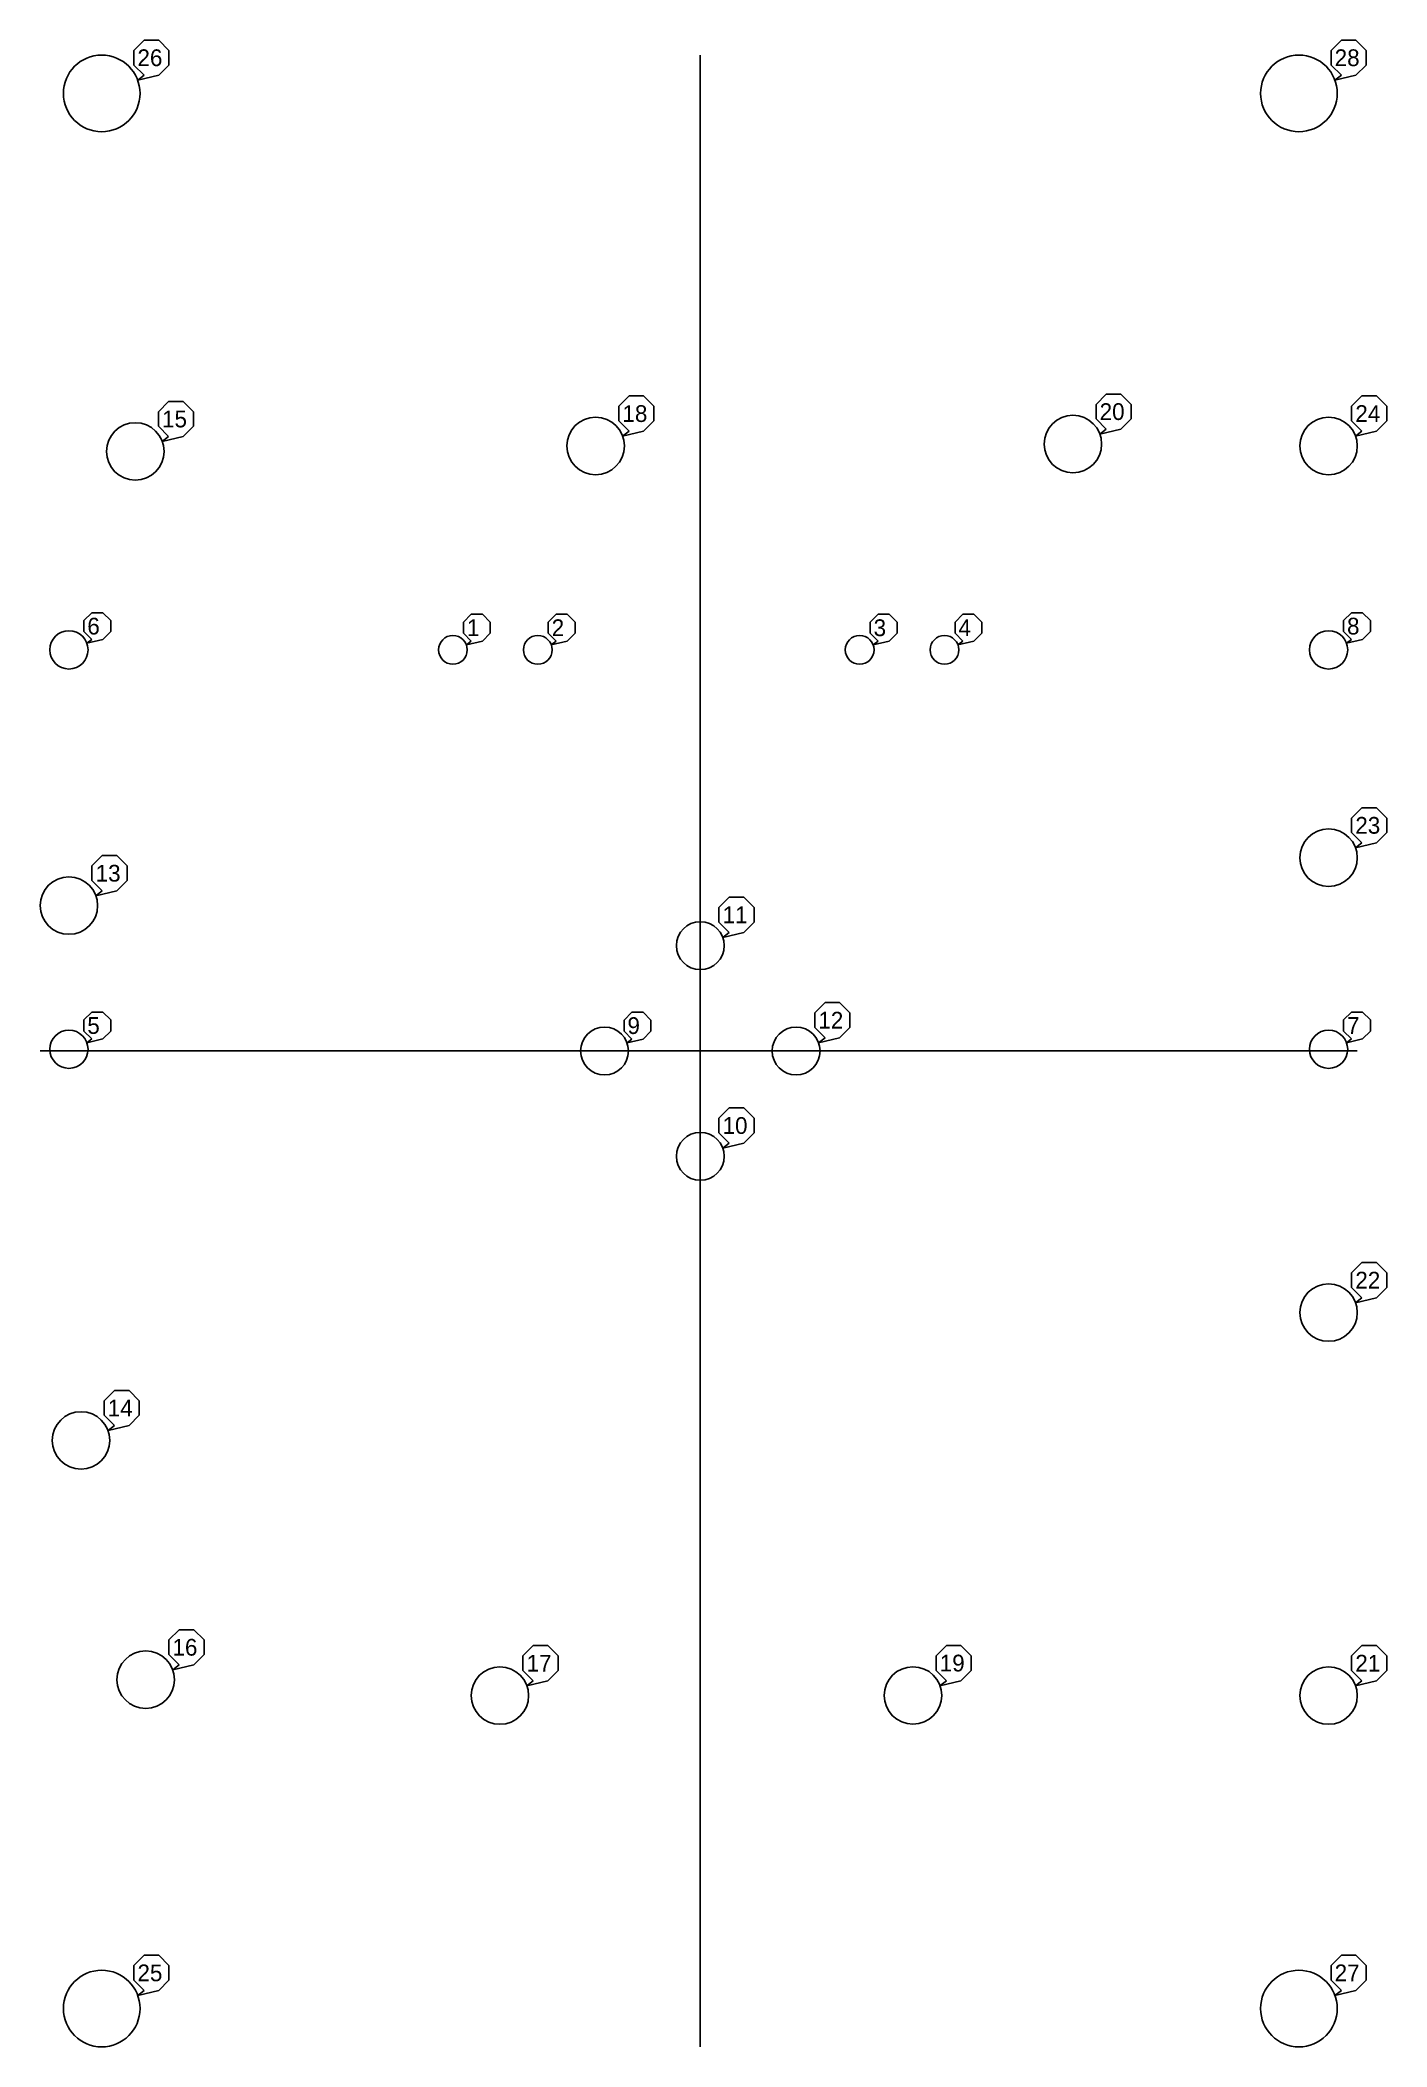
# Model space of a CAD drawing. Header units: metres. Extents: x -138 to 143, y -208 to 211.
import ezdxf

# ---------------------------------------------------------------- set-up
doc = ezdxf.new("R2010")
doc.units = ezdxf.units.M

msp = doc.modelspace()

# ---------------------------------------------------------------- linework, layer by layer
at = {"layer": 'Cerchi', "color": 102}
for p, q in [((0, 208), (0, -208)), ((-137.85, 0), (137.19, 0))]:
    msp.add_line(p, q, dxfattribs=at)
at = {"layer": 'Cerchi', "color": 152}
for centre, radius in [((-125, 200), 8), ((125, 200), 8), ((-117.99, 125.23, -5.86), 6), ((-21.86, 126.37, 9.35), 6), ((77.8, 126.77, -12.36), 6), ((131.19, 126.37, -6.33), 6), ((-131.85, 83.78, -16.54), 4), ((-51.66, 83.78, -15.78), 3), ((-33.94, 83.78, -3.65), 3), ((33.28, 83.78, -3.65), 3), ((50.99, 83.78, -15.78), 3), ((131.19, 83.78, -16.54), 4), ((131.19, 40.37, -12.36), 6), ((-131.85, 30.37, -12.36), 6), ((0, 22, -87.23), 5), ((-131.85, 0.37, -19.55), 4), ((-20, 0, -87.23), 5), ((20, 0, -87.23), 5), ((131.19, 0.37, -19.55), 4), ((0, -22, -87.23), 5), ((131.19, -54.63, -12.36), 6), ((-129.32, -81.34, -32.46), 6), ((-115.81, -131.31, -12.36), 6), ((-41.85, -134.63, -12.36), 6), ((44.4, -134.61, -25.43), 6), ((131.19, -134.63, 0.2), 6), ((-125, -200), 8), ((125, -200), 8)]:
    msp.add_circle(centre, radius, dxfattribs=at)
at = {"layer": 'Etichette', "color": 200}
for p, q in [((-118.3, 208.97), (-116.14, 211.13)), ((-116.14, 211.13), (-113.1, 211.13)), ((-113.1, 211.13), (-110.95, 208.97)), ((131.7, 208.97), (133.86, 211.13)), ((133.86, 211.13), (136.9, 211.13)), ((136.9, 211.13), (139.05, 208.97)), ((-118.3, 205.93), (-118.3, 208.97)), ((-116.14, 203.78), (-118.3, 205.93)), ((-110.95, 205.93), (-113.1, 203.78)), ((-110.95, 208.97), (-110.95, 205.93)), ((131.7, 205.93), (131.7, 208.97)), ((133.86, 203.78), (131.7, 205.93)), ((139.05, 205.93), (136.9, 203.78)), ((139.05, 208.97), (139.05, 205.93)), ((-117.48, 202.74), (-116.14, 203.78)), ((-113.1, 203.78), (-117.48, 202.74)), ((132.52, 202.74), (133.86, 203.78)), ((136.9, 203.78), (132.52, 202.74)), ((-113.17, 133.52, -5.86), (-111.02, 135.67, -5.86)), ((-111.02, 135.67, -5.86), (-107.97, 135.67, -5.86)), ((-107.97, 135.67, -5.86), (-105.82, 133.52, -5.86)), ((-17.03, 134.66, 9.35), (-14.88, 136.81, 9.35)), ((-17.03, 131.61, 9.35), (-17.03, 134.66, 9.35)), ((-14.88, 136.81, 9.35), (-11.83, 136.81, 9.35)), ((-11.83, 136.81, 9.35), (-9.68, 134.66, 9.35)), ((-9.68, 134.66, 9.35), (-9.68, 131.61, 9.35)), ((82.63, 135.06, -12.36), (84.78, 137.21, -12.36)), ((82.63, 132.01, -12.36), (82.63, 135.06, -12.36)), ((84.78, 137.21, -12.36), (87.82, 137.21, -12.36)), ((87.82, 137.21, -12.36), (89.98, 135.06, -12.36)), ((89.98, 135.06, -12.36), (89.98, 132.01, -12.36)), ((136.01, 134.66, -6.33), (138.17, 136.81, -6.33)), ((136.01, 131.61, -6.33), (136.01, 134.66, -6.33)), ((138.17, 136.81, -6.33), (141.21, 136.81, -6.33)), ((141.21, 136.81, -6.33), (143.36, 134.66, -6.33)), ((143.36, 134.66, -6.33), (143.36, 131.61, -6.33)), ((-113.17, 130.47, -5.86), (-113.17, 133.52, -5.86)), ((-111.02, 128.32, -5.86), (-113.17, 130.47, -5.86)), ((-105.82, 130.47, -5.86), (-107.97, 128.32, -5.86)), ((-105.82, 133.52, -5.86), (-105.82, 130.47, -5.86)), ((-14.88, 129.46, 9.35), (-17.03, 131.61, 9.35)), ((-9.68, 131.61, 9.35), (-11.83, 129.46, 9.35)), ((84.78, 129.86, -12.36), (82.63, 132.01, -12.36)), ((89.98, 132.01, -12.36), (87.82, 129.86, -12.36)), ((138.17, 129.46, -6.33), (136.01, 131.61, -6.33)), ((143.36, 131.61, -6.33), (141.21, 129.46, -6.33)), ((-112.35, 127.28, -5.86), (-111.02, 128.32, -5.86)), ((-107.97, 128.32, -5.86), (-112.35, 127.28, -5.86)), ((-16.22, 128.42, 9.35), (-14.88, 129.46, 9.35)), ((-11.83, 129.46, 9.35), (-16.22, 128.42, 9.35)), ((83.44, 128.82, -12.36), (84.78, 129.86, -12.36)), ((87.82, 129.86, -12.36), (83.44, 128.82, -12.36)), ((136.83, 128.42, -6.33), (138.17, 129.46, -6.33)), ((141.21, 129.46, -6.33), (136.83, 128.42, -6.33)), ((-128.72, 89.9, -16.54), (-127.08, 91.54, -16.54)), ((-128.72, 87.58, -16.54), (-128.72, 89.9, -16.54)), ((-127.08, 91.54, -16.54), (-124.76, 91.54, -16.54)), ((-124.76, 91.54, -16.54), (-123.12, 89.9, -16.54)), ((-123.12, 89.9, -16.54), (-123.12, 87.58, -16.54)), ((-49.46, 89.56, -15.78), (-47.82, 91.2, -15.78)), ((-49.46, 87.24, -15.78), (-49.46, 89.56, -15.78)), ((-47.82, 91.2, -15.78), (-45.5, 91.2, -15.78)), ((-45.5, 91.2, -15.78), (-43.86, 89.56, -15.78)), ((-43.86, 89.56, -15.78), (-43.86, 87.24, -15.78)), ((-31.74, 89.56, -3.65), (-30.1, 91.2, -3.65)), ((-31.74, 87.24, -3.65), (-31.74, 89.56, -3.65)), ((-30.1, 91.2, -3.65), (-27.78, 91.2, -3.65)), ((-27.78, 91.2, -3.65), (-26.14, 89.56, -3.65)), ((-26.14, 89.56, -3.65), (-26.14, 87.24, -3.65)), ((35.48, 89.56, -3.65), (37.12, 91.2, -3.65)), ((35.48, 87.24, -3.65), (35.48, 89.56, -3.65)), ((37.12, 91.2, -3.65), (39.44, 91.2, -3.65)), ((39.44, 91.2, -3.65), (41.08, 89.56, -3.65)), ((41.08, 89.56, -3.65), (41.08, 87.24, -3.65)), ((53.19, 89.56, -15.78), (54.83, 91.2, -15.78)), ((53.19, 87.24, -15.78), (53.19, 89.56, -15.78)), ((54.83, 91.2, -15.78), (57.15, 91.2, -15.78)), ((57.15, 91.2, -15.78), (58.79, 89.56, -15.78)), ((58.79, 89.56, -15.78), (58.79, 87.24, -15.78)), ((134.33, 89.9, -16.54), (135.97, 91.54, -16.54)), ((134.33, 87.58, -16.54), (134.33, 89.9, -16.54)), ((135.97, 91.54, -16.54), (138.29, 91.54, -16.54)), ((138.29, 91.54, -16.54), (139.93, 89.9, -16.54)), ((139.93, 89.9, -16.54), (139.93, 87.58, -16.54)), ((-127.08, 85.94, -16.54), (-128.72, 87.58, -16.54)), ((-128.1, 85.15, -16.54), (-127.08, 85.94, -16.54)), ((-124.76, 85.94, -16.54), (-128.1, 85.15, -16.54)), ((-123.12, 87.58, -16.54), (-124.76, 85.94, -16.54)), ((-47.82, 85.6, -15.78), (-49.46, 87.24, -15.78)), ((-48.84, 84.81, -15.78), (-47.82, 85.6, -15.78)), ((-45.5, 85.6, -15.78), (-48.84, 84.81, -15.78)), ((-43.86, 87.24, -15.78), (-45.5, 85.6, -15.78)), ((-30.1, 85.6, -3.65), (-31.74, 87.24, -3.65)), ((-31.12, 84.81, -3.65), (-30.1, 85.6, -3.65)), ((-27.78, 85.6, -3.65), (-31.12, 84.81, -3.65)), ((-26.14, 87.24, -3.65), (-27.78, 85.6, -3.65)), ((37.12, 85.6, -3.65), (35.48, 87.24, -3.65)), ((36.1, 84.81, -3.65), (37.12, 85.6, -3.65)), ((39.44, 85.6, -3.65), (36.1, 84.81, -3.65)), ((41.08, 87.24, -3.65), (39.44, 85.6, -3.65)), ((54.83, 85.6, -15.78), (53.19, 87.24, -15.78)), ((53.81, 84.81, -15.78), (54.83, 85.6, -15.78)), ((57.15, 85.6, -15.78), (53.81, 84.81, -15.78)), ((58.79, 87.24, -15.78), (57.15, 85.6, -15.78)), ((135.97, 85.94, -16.54), (134.33, 87.58, -16.54)), ((134.95, 85.15, -16.54), (135.97, 85.94, -16.54)), ((138.29, 85.94, -16.54), (134.95, 85.15, -16.54)), ((139.93, 87.58, -16.54), (138.29, 85.94, -16.54)), ((136.01, 48.66, -12.36), (138.17, 50.81, -12.36)), ((138.17, 50.81, -12.36), (141.21, 50.81, -12.36)), ((141.21, 50.81, -12.36), (143.36, 48.66, -12.36)), ((136.01, 45.61, -12.36), (136.01, 48.66, -12.36)), ((143.36, 48.66, -12.36), (143.36, 45.61, -12.36)), ((138.17, 43.46, -12.36), (136.01, 45.61, -12.36)), ((136.83, 42.42, -12.36), (138.17, 43.46, -12.36)), ((141.21, 43.46, -12.36), (136.83, 42.42, -12.36)), ((143.36, 45.61, -12.36), (141.21, 43.46, -12.36)), ((-127.03, 38.66, -12.36), (-124.88, 40.81, -12.36)), ((-127.03, 35.61, -12.36), (-127.03, 38.66, -12.36)), ((-124.88, 40.81, -12.36), (-121.83, 40.81, -12.36)), ((-121.83, 40.81, -12.36), (-119.68, 38.66, -12.36)), ((-119.68, 38.66, -12.36), (-119.68, 35.61, -12.36)), ((-124.88, 33.46, -12.36), (-127.03, 35.61, -12.36)), ((-119.68, 35.61, -12.36), (-121.83, 33.46, -12.36)), ((-126.22, 32.42, -12.36), (-124.88, 33.46, -12.36)), ((-121.83, 33.46, -12.36), (-126.22, 32.42, -12.36)), ((3.88, 29.95, -87.23), (6.04, 32.1, -87.23)), ((3.88, 26.9, -87.23), (3.88, 29.95, -87.23)), ((6.04, 32.1, -87.23), (9.08, 32.1, -87.23)), ((9.08, 32.1, -87.23), (11.23, 29.95, -87.23)), ((11.23, 29.95, -87.23), (11.23, 26.9, -87.23)), ((6.04, 24.75, -87.23), (3.88, 26.9, -87.23)), ((11.23, 26.9, -87.23), (9.08, 24.75, -87.23)), ((4.7, 23.71, -87.23), (6.04, 24.75, -87.23)), ((9.08, 24.75, -87.23), (4.7, 23.71, -87.23)), ((23.88, 7.95, -87.23), (26.04, 10.1, -87.23)), ((26.04, 10.1, -87.23), (29.08, 10.1, -87.23)), ((29.08, 10.1, -87.23), (31.23, 7.95, -87.23)), ((-128.72, 6.49, -19.55), (-127.08, 8.13, -19.55)), ((-128.72, 4.17, -19.55), (-128.72, 6.49, -19.55)), ((-127.08, 8.13, -19.55), (-124.76, 8.13, -19.55)), ((-124.76, 8.13, -19.55), (-123.12, 6.49, -19.55)), ((-123.12, 6.49, -19.55), (-123.12, 4.17, -19.55)), ((-15.92, 6.46, -87.23), (-14.28, 8.1, -87.23)), ((-15.92, 4.14, -87.23), (-15.92, 6.46, -87.23)), ((-14.28, 8.1, -87.23), (-11.96, 8.1, -87.23)), ((-11.96, 8.1, -87.23), (-10.32, 6.46, -87.23)), ((-10.32, 6.46, -87.23), (-10.32, 4.14, -87.23)), ((23.88, 4.9, -87.23), (23.88, 7.95, -87.23)), ((26.04, 2.75, -87.23), (23.88, 4.9, -87.23)), ((31.23, 4.9, -87.23), (29.08, 2.75, -87.23)), ((31.23, 7.95, -87.23), (31.23, 4.9, -87.23)), ((134.33, 6.49, -19.55), (135.97, 8.13, -19.55)), ((134.33, 4.17, -19.55), (134.33, 6.49, -19.55)), ((135.97, 8.13, -19.55), (138.29, 8.13, -19.55)), ((138.29, 8.13, -19.55), (139.93, 6.49, -19.55)), ((139.93, 6.49, -19.55), (139.93, 4.17, -19.55)), ((-127.08, 2.53, -19.55), (-128.72, 4.17, -19.55)), ((-128.1, 1.73, -19.55), (-127.08, 2.53, -19.55)), ((-124.76, 2.53, -19.55), (-128.1, 1.73, -19.55)), ((-123.12, 4.17, -19.55), (-124.76, 2.53, -19.55)), ((-14.28, 2.5, -87.23), (-15.92, 4.14, -87.23)), ((-15.3, 1.71, -87.23), (-14.28, 2.5, -87.23)), ((-11.96, 2.5, -87.23), (-15.3, 1.71, -87.23)), ((-10.32, 4.14, -87.23), (-11.96, 2.5, -87.23)), ((24.7, 1.71, -87.23), (26.04, 2.75, -87.23)), ((29.08, 2.75, -87.23), (24.7, 1.71, -87.23)), ((135.97, 2.53, -19.55), (134.33, 4.17, -19.55)), ((134.95, 1.73, -19.55), (135.97, 2.53, -19.55)), ((138.29, 2.53, -19.55), (134.95, 1.73, -19.55)), ((139.93, 4.17, -19.55), (138.29, 2.53, -19.55)), ((3.88, -14.05, -87.23), (6.04, -11.9, -87.23)), ((6.04, -11.9, -87.23), (9.08, -11.9, -87.23)), ((9.08, -11.9, -87.23), (11.23, -14.05, -87.23)), ((3.88, -17.1, -87.23), (3.88, -14.05, -87.23)), ((11.23, -14.05, -87.23), (11.23, -17.1, -87.23)), ((6.04, -19.25, -87.23), (3.88, -17.1, -87.23)), ((4.7, -20.29, -87.23), (6.04, -19.25, -87.23)), ((9.08, -19.25, -87.23), (4.7, -20.29, -87.23)), ((11.23, -17.1, -87.23), (9.08, -19.25, -87.23)), ((136.01, -46.34, -12.36), (138.17, -44.19, -12.36)), ((138.17, -44.19, -12.36), (141.21, -44.19, -12.36)), ((141.21, -44.19, -12.36), (143.36, -46.34, -12.36)), ((136.01, -49.39, -12.36), (136.01, -46.34, -12.36)), ((138.17, -51.54, -12.36), (136.01, -49.39, -12.36)), ((143.36, -49.39, -12.36), (141.21, -51.54, -12.36)), ((143.36, -46.34, -12.36), (143.36, -49.39, -12.36)), ((136.83, -52.58, -12.36), (138.17, -51.54, -12.36)), ((141.21, -51.54, -12.36), (136.83, -52.58, -12.36)), ((-124.5, -73.05, -32.46), (-122.34, -70.89, -32.46)), ((-122.34, -70.89, -32.46), (-119.3, -70.89, -32.46)), ((-119.3, -70.89, -32.46), (-117.15, -73.05, -32.46)), ((-124.5, -76.09, -32.46), (-124.5, -73.05, -32.46)), ((-117.15, -73.05, -32.46), (-117.15, -76.09, -32.46)), ((-122.34, -78.24, -32.46), (-124.5, -76.09, -32.46)), ((-123.68, -79.28, -32.46), (-122.34, -78.24, -32.46)), ((-119.3, -78.24, -32.46), (-123.68, -79.28, -32.46)), ((-117.15, -76.09, -32.46), (-119.3, -78.24, -32.46)), ((-110.98, -123.02, -12.36), (-108.83, -120.87, -12.36)), ((-108.83, -120.87, -12.36), (-105.79, -120.87, -12.36)), ((-105.79, -120.87, -12.36), (-103.63, -123.02, -12.36)), ((-110.98, -126.07, -12.36), (-110.98, -123.02, -12.36)), ((-103.63, -123.02, -12.36), (-103.63, -126.07, -12.36)), ((-37.03, -126.34, -12.36), (-34.88, -124.19, -12.36)), ((-34.88, -124.19, -12.36), (-31.83, -124.19, -12.36)), ((-31.83, -124.19, -12.36), (-29.68, -126.34, -12.36)), ((49.23, -126.32, -25.43), (51.38, -124.17, -25.43)), ((51.38, -124.17, -25.43), (54.42, -124.17, -25.43)), ((54.42, -124.17, -25.43), (56.58, -126.32, -25.43)), ((136.01, -126.34, 0.2), (138.17, -124.19, 0.2)), ((138.17, -124.19, 0.2), (141.21, -124.19, 0.2)), ((141.21, -124.19, 0.2), (143.36, -126.34, 0.2)), ((-108.83, -128.22, -12.36), (-110.98, -126.07, -12.36)), ((-110.17, -129.26, -12.36), (-108.83, -128.22, -12.36)), ((-105.79, -128.22, -12.36), (-110.17, -129.26, -12.36)), ((-103.63, -126.07, -12.36), (-105.79, -128.22, -12.36)), ((-37.03, -129.39, -12.36), (-37.03, -126.34, -12.36)), ((-34.88, -131.54, -12.36), (-37.03, -129.39, -12.36)), ((-29.68, -129.39, -12.36), (-31.83, -131.54, -12.36)), ((-29.68, -126.34, -12.36), (-29.68, -129.39, -12.36)), ((49.23, -129.36, -25.43), (49.23, -126.32, -25.43)), ((51.38, -131.52, -25.43), (49.23, -129.36, -25.43)), ((56.58, -129.36, -25.43), (54.42, -131.52, -25.43)), ((56.58, -126.32, -25.43), (56.58, -129.36, -25.43)), ((136.01, -129.39, 0.2), (136.01, -126.34, 0.2)), ((138.17, -131.54, 0.2), (136.01, -129.39, 0.2)), ((143.36, -129.39, 0.2), (141.21, -131.54, 0.2)), ((143.36, -126.34, 0.2), (143.36, -129.39, 0.2)), ((-36.22, -132.58, -12.36), (-34.88, -131.54, -12.36)), ((-31.83, -131.54, -12.36), (-36.22, -132.58, -12.36)), ((50.04, -132.56, -25.43), (51.38, -131.52, -25.43)), ((54.42, -131.52, -25.43), (50.04, -132.56, -25.43)), ((136.83, -132.58, 0.2), (138.17, -131.54, 0.2)), ((141.21, -131.54, 0.2), (136.83, -132.58, 0.2)), ((-118.3, -191.03), (-116.14, -188.87)), ((-118.3, -194.07), (-118.3, -191.03)), ((-116.14, -188.87), (-113.1, -188.87)), ((-113.1, -188.87), (-110.95, -191.03)), ((-110.95, -191.03), (-110.95, -194.07)), ((131.7, -191.03), (133.86, -188.87)), ((131.7, -194.07), (131.7, -191.03)), ((133.86, -188.87), (136.9, -188.87)), ((136.9, -188.87), (139.05, -191.03)), ((139.05, -191.03), (139.05, -194.07)), ((-116.14, -196.22), (-118.3, -194.07)), ((-117.48, -197.26), (-116.14, -196.22)), ((-113.1, -196.22), (-117.48, -197.26)), ((-110.95, -194.07), (-113.1, -196.22)), ((133.86, -196.22), (131.7, -194.07)), ((132.52, -197.26), (133.86, -196.22)), ((136.9, -196.22), (132.52, -197.26)), ((139.05, -194.07), (136.9, -196.22))]:
    msp.add_line(p, q, dxfattribs=at)

# ---------------------------------------------------------------- texts
at = {"layer": 'Tag', "color": 6}
for s, p in [('26', (-117.53, 205.7)), ('28', (132.47, 205.7)), ('18', (-16.26, 131.38, 9.35)), ('20', (83.39, 131.79, -12.36)), ('24', (136.78, 131.38, -6.33)), ('15', (-112.4, 130.25, -5.86)), ('6', (-128, 86.99, -16.54)), ('1', (-48.74, 86.65, -15.78)), ('2', (-31.03, 86.65, -3.65)), ('3', (36.19, 86.65, -3.65)), ('4', (53.9, 86.65, -15.78)), ('8', (135.05, 86.99, -16.54)), ('23', (136.78, 45.38, -12.36)), ('13', (-126.26, 35.38, -12.36)), ('11', (4.65, 26.68, -87.23)), ('5', (-128, 3.58, -19.55)), ('9', (-15.21, 3.55, -87.23)), ('12', (24.65, 4.68, -87.23)), ('7', (135.05, 3.58, -19.55)), ('10', (4.65, -17.32, -87.23)), ('22', (136.78, -49.62, -12.36)), ('14', (-123.73, -76.32, -32.46)), ('16', (-110.22, -126.29, -12.36)), ('17', (-36.26, -129.62, -12.36)), ('19', (50, -129.59, -25.43)), ('21', (136.78, -129.62, 0.2)), ('25', (-117.53, -194.3)), ('27', (132.47, -194.3))]:
    msp.add_text(s, height=3.5, dxfattribs=at).set_placement(p)

doc.saveas('drawing.dxf')
